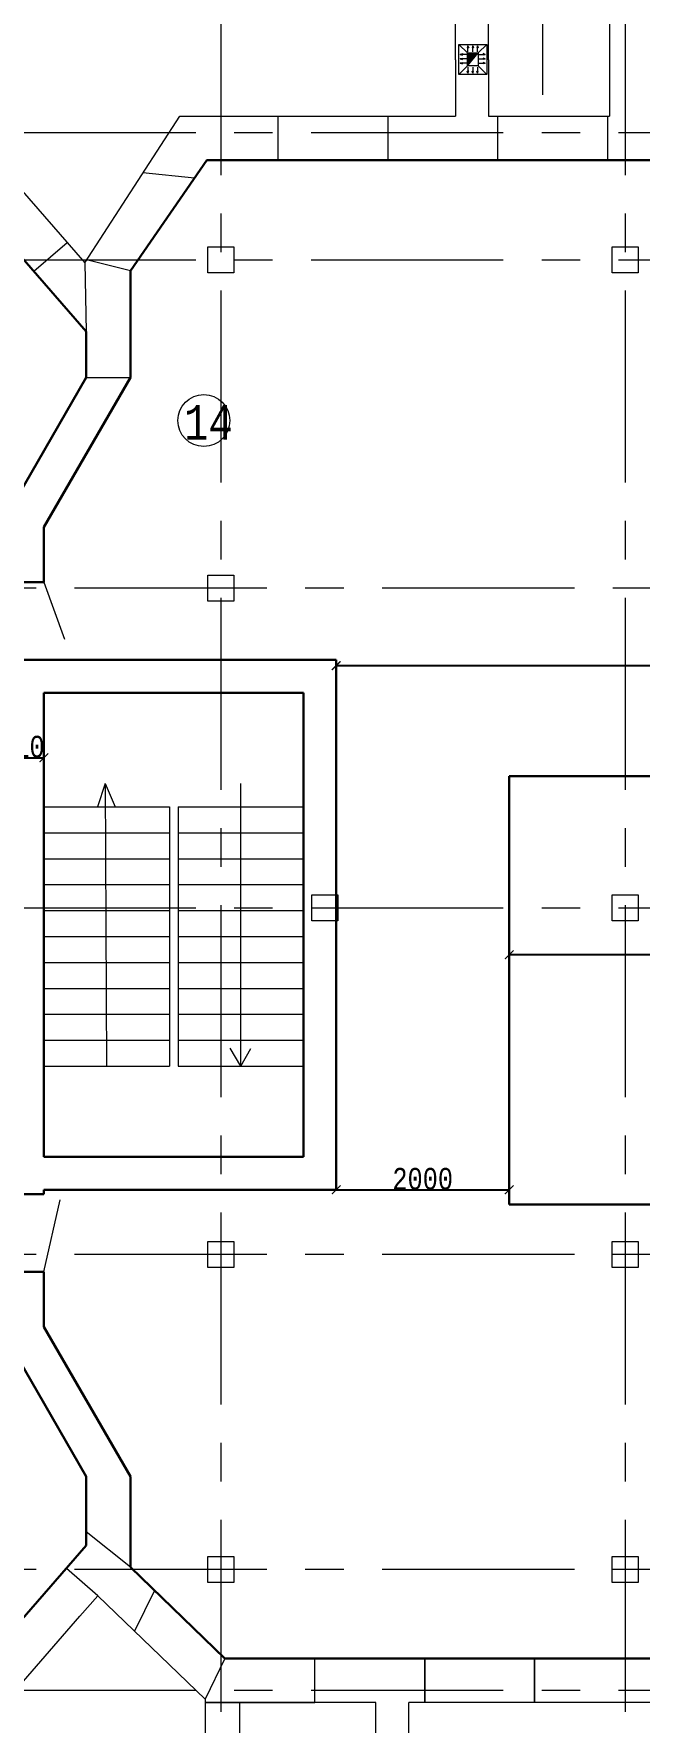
# Model space of a CAD drawing. Header units: millimetres. Extents: x -689206 to 4969298, y -1019800 to 703299.
# Drawn here: x 661689 to 668701, y -635353 to -615805 of the extents above; entities that cross this region are included whole.
import ezdxf

# ---------------------------------------------------------------- set-up
doc = ezdxf.new("R2010")
doc.units = ezdxf.units.MM
doc.linetypes.add('JIS_02_4.0', pattern=[5.5, 4, -1.5])
doc.linetypes.add('осеваяX2', pattern=[101.6, 63.5, -12.7, 12.7, -12.7])
doc.layers.add('кровля', color=211, linetype='Continuous')
doc.layers.add('четотам', color=7, linetype='Continuous')
for name, color, linetype, lineweight in [('несущие', 7, 'Continuous', 30), ('РАЗМЕРЫ', 7, 'Continuous', 9), ('сваи', 7, 'JIS_02_4.0', 30), ('стены', 7, 'Continuous', 20)]:
    doc.layers.add(name, color=color, linetype=linetype, lineweight=lineweight)
doc.styles.add('Аннотативный', font='isocteur.ttf', dxfattribs={"width": 0.7, "height": 250})
doc.dimstyles.new('Аннотативный', dxfattribs={"dimscale": 0, "dimtxt": 250, "dimasz": 100, "dimexe": 1.25, "dimexo": 0.625, "dimtad": 1, "dimdec": 0, "dimtxsty": 'Аннотативный', "dimblk": 'ARCHTICK', "dimcen": 2.5, "dimadec": 0, "dimazin": 0, "dimtfac": 1, "dimtdec": 0, "dimtmove": 0, "dimatfit": 3, "dimfxl": 1, "dimarcsym": 0})

# ---------------------------------------------------------------- blocks, each defined once
blk = doc.blocks.new('_ArchTick')
at = {"color": 0, "linetype": 'ByBlock', "const_width": 0.15}
blk.add_lwpolyline([(-0.5, -0.5), (0.5, 0.5)], dxfattribs=at)
blk = doc.blocks.new('*D4239')
at = {"layer": 'Defpoints', "color": 0, "linetype": 'ByBlock', "lineweight": 9, "transparency": 16777216}
for p in [(665186, -629180), (667186, -629180), (667186, -629180)]:
    blk.add_point(p, dxfattribs=at)
at = {"layer": 'РАЗМЕРЫ', "color": 0, "linetype": 'ByBlock', "lineweight": -2, "transparency": 16777216}
for p, q in [((665186, -629180), (665186, -629179)), ((665186, -629180), (667186, -629180)), ((667186, -629180), (667186, -629179))]:
    blk.add_line(p, q, dxfattribs=at)
at = {"layer": 'РАЗМЕРЫ', "color": 0, "linetype": 'ByBlock', "lineweight": -2, "transparency": 16777216, "xscale": 100, "yscale": 100, "zscale": 100, "rotation": 180}
blk.add_blockref('_ArchTick', (665186, -629180), dxfattribs=at)
at = {"layer": 'РАЗМЕРЫ', "color": 0, "linetype": 'ByBlock', "lineweight": -2, "transparency": 16777216, "xscale": 100, "yscale": 100, "zscale": 100}
blk.add_blockref('_ArchTick', (667186, -629180), dxfattribs=at)
at = {"layer": 'РАЗМЕРЫ', "color": 0, "linetype": 'ByBlock', "lineweight": 5, "transparency": 16777216, "insert": (666186, -629055), "char_height": 250, "attachment_point": 5, "style": 'Аннотативный'}
blk.add_mtext('2000', dxfattribs=at)
blk = doc.blocks.new('*D4240')
at = {"layer": 'Defpoints', "color": 0, "linetype": 'ByBlock', "lineweight": 9, "transparency": 16777216}
for p in [(667186, -624397), (676986, -624397), (667186, -626461)]:
    blk.add_point(p, dxfattribs=at)
at = {"layer": 'РАЗМЕРЫ', "color": 0, "linetype": 'ByBlock', "lineweight": -2, "transparency": 16777216}
for p, q in [((667186, -624397), (667186, -626462)), ((676986, -624397), (676986, -626462)), ((676986, -626461), (667186, -626461))]:
    blk.add_line(p, q, dxfattribs=at)
at = {"layer": 'РАЗМЕРЫ', "color": 0, "linetype": 'ByBlock', "lineweight": -2, "transparency": 16777216, "xscale": 100, "yscale": 100, "zscale": 100, "rotation": 180}
blk.add_blockref('_ArchTick', (667186, -626461), dxfattribs=at)
at = {"layer": 'РАЗМЕРЫ', "color": 0, "linetype": 'ByBlock', "lineweight": -2, "transparency": 16777216, "xscale": 100, "yscale": 100, "zscale": 100}
blk.add_blockref('_ArchTick', (676986, -626461), dxfattribs=at)
at = {"layer": 'РАЗМЕРЫ', "color": 0, "linetype": 'ByBlock', "lineweight": 5, "transparency": 16777216, "insert": (672086, -626335), "char_height": 250, "attachment_point": 5, "style": 'Аннотативный'}
blk.add_mtext('9800', dxfattribs=at)
blk = doc.blocks.new('*D4243')
at = {"layer": 'Defpoints', "color": 0, "linetype": 'ByBlock', "lineweight": 9, "transparency": 16777216}
for p in [(665186, -623100), (681455, -623100), (681455, -623116)]:
    blk.add_point(p, dxfattribs=at)
at = {"layer": 'РАЗМЕРЫ', "color": 0, "linetype": 'ByBlock', "lineweight": -2, "transparency": 16777216}
for p, q in [((665186, -623101), (665186, -623117)), ((665186, -623116), (681455, -623116)), ((681455, -623101), (681455, -623117))]:
    blk.add_line(p, q, dxfattribs=at)
at = {"layer": 'РАЗМЕРЫ', "color": 0, "linetype": 'ByBlock', "lineweight": -2, "transparency": 16777216, "xscale": 100, "yscale": 100, "zscale": 100, "rotation": 180}
blk.add_blockref('_ArchTick', (665186, -623116), dxfattribs=at)
at = {"layer": 'РАЗМЕРЫ', "color": 0, "linetype": 'ByBlock', "lineweight": -2, "transparency": 16777216, "xscale": 100, "yscale": 100, "zscale": 100}
blk.add_blockref('_ArchTick', (681455, -623116), dxfattribs=at)
at = {"layer": 'РАЗМЕРЫ', "color": 0, "linetype": 'ByBlock', "lineweight": 5, "transparency": 16777216, "insert": (673321, -622990), "char_height": 250, "attachment_point": 5, "style": 'Аннотативный'}
blk.add_mtext('16270', dxfattribs=at)
blk = doc.blocks.new('*D4254')
at = {"layer": 'Defpoints', "color": 0, "linetype": 'ByBlock', "lineweight": 9, "ltscale": 35, "transparency": 16777216}
for p in [(661296, -624181), (661806, -624181), (661806, -624181)]:
    blk.add_point(p, dxfattribs=at)
at = {"layer": 'РАЗМЕРЫ', "color": 0, "linetype": 'ByBlock', "lineweight": -2, "ltscale": 35, "transparency": 16777216}
for p, q in [((661296, -624180), (661296, -624179)), ((661296, -624181), (661806, -624181)), ((661806, -624180), (661806, -624179))]:
    blk.add_line(p, q, dxfattribs=at)
at = {"layer": 'РАЗМЕРЫ', "color": 0, "linetype": 'ByBlock', "lineweight": -2, "ltscale": 35, "transparency": 16777216, "xscale": 100, "yscale": 100, "zscale": 100, "rotation": 180}
blk.add_blockref('_ArchTick', (661296, -624181), dxfattribs=at)
at = {"layer": 'РАЗМЕРЫ', "color": 0, "linetype": 'ByBlock', "lineweight": -2, "ltscale": 35, "transparency": 16777216, "xscale": 100, "yscale": 100, "zscale": 100}
blk.add_blockref('_ArchTick', (661806, -624181), dxfattribs=at)
at = {"layer": 'РАЗМЕРЫ', "color": 0, "linetype": 'ByBlock', "lineweight": 5, "ltscale": 35, "transparency": 16777216, "insert": (661551, -624055), "char_height": 250, "attachment_point": 5, "style": 'Аннотативный'}
blk.add_mtext('510', dxfattribs=at)

msp = doc.modelspace()

# ---------------------------------------------------------------- hatches: boundary and pattern name
at = {"layer": 'кровля', "lineweight": 5, "true_color": 0x000000}
h = msp.add_hatch(color=18, dxfattribs=at)
h.dxf.hatch_style = 1
h.paths.add_polyline_path([(666620.5, -616043.1), (666644.2, -616051.2), (666644.2, -616043.1)])
h.paths.add_polyline_path([(666620.5, -616043.1), (666644.2, -616043.1), (666644.2, -616034.9)])
h = msp.add_hatch(color=18, dxfattribs=at)
h.dxf.hatch_style = 1
h.paths.add_polyline_path([(666620.5, -616094.3), (666644.2, -616102.5), (666644.2, -616094.3)])
h.paths.add_polyline_path([(666620.5, -616094.3), (666644.2, -616094.3), (666644.2, -616086.2)])
h = msp.add_hatch(color=18, dxfattribs=at)
h.dxf.hatch_style = 1
h.paths.add_polyline_path([(666709.2, -615967.3), (666717.4, -615967.3), (666709.2, -615943.7)])
h.paths.add_polyline_path([(666701.1, -615967.3), (666709.2, -615967.3), (666709.2, -615943.7)])
h = msp.add_hatch(color=18, dxfattribs=at)
h.dxf.hatch_style = 1
h.paths.add_polyline_path([(666764.5, -615967.3), (666772.6, -615967.3), (666764.5, -615943.7)])
h.paths.add_polyline_path([(666756.4, -615967.3), (666764.5, -615967.3), (666764.5, -615943.7)])
h = msp.add_hatch(color=18, dxfattribs=at)
h.dxf.hatch_style = 1
h.paths.add_polyline_path([(666819.8, -615943.7), (666811.6, -615967.3), (666819.8, -615967.3)])
h.paths.add_polyline_path([(666819.8, -615943.7), (666819.8, -615967.3), (666827.9, -615967.3)])
h = msp.add_hatch(color=18, dxfattribs=at)
h.dxf.hatch_style = 1
h.paths.add_polyline_path([(666884.8, -616043.1), (666884.8, -616051.2), (666908.5, -616043.1)])
h.paths.add_polyline_path([(666884.8, -616034.9), (666884.8, -616043.1), (666908.5, -616043.1)])
h = msp.add_hatch(color=18, dxfattribs=at)
h.dxf.hatch_style = 1
h.paths.add_polyline_path([(666884.8, -616094.3), (666884.8, -616102.5), (666908.5, -616094.3)])
h.paths.add_polyline_path([(666884.8, -616086.2), (666884.8, -616094.3), (666908.5, -616094.3)])
h = msp.add_hatch(color=18, dxfattribs=at)
h.dxf.hatch_style = 1
h.paths.add_polyline_path([(666644.2, -616145.6), (666644.2, -616137.4), (666620.5, -616145.6)])
h.paths.add_polyline_path([(666644.2, -616153.7), (666644.2, -616145.6), (666620.5, -616145.6)])
h = msp.add_hatch(color=18, dxfattribs=at)
h.dxf.hatch_style = 1
h.paths.add_polyline_path([(666709.2, -616261.3), (666717.4, -616237.7), (666709.2, -616237.7)])
h.paths.add_polyline_path([(666709.2, -616261.3), (666709.2, -616237.7), (666701.1, -616237.7)])
h = msp.add_hatch(color=18, dxfattribs=at)
h.dxf.hatch_style = 1
h.paths.add_polyline_path([(666764.5, -616261.3), (666772.6, -616237.7), (666764.5, -616237.7)])
h.paths.add_polyline_path([(666764.5, -616261.3), (666764.5, -616237.7), (666756.4, -616237.7)])
h = msp.add_hatch(color=18, dxfattribs=at)
h.dxf.hatch_style = 1
h.paths.add_polyline_path([(666819.8, -616237.7), (666811.6, -616237.7), (666819.8, -616261.3)])
h.paths.add_polyline_path([(666827.9, -616237.7), (666819.8, -616237.7), (666819.8, -616261.3)])
h = msp.add_hatch(color=18, dxfattribs=at)
h.dxf.hatch_style = 1
h.paths.add_polyline_path([(666908.5, -616145.6), (666884.8, -616137.4), (666884.8, -616145.6)])
h.paths.add_polyline_path([(666908.5, -616145.6), (666884.8, -616145.6), (666884.8, -616153.7)])
at = {"layer": 'РАЗМЕРЫ', "lineweight": 5, "ltscale": 150}
h = msp.add_hatch(color=256, dxfattribs=at)
h.dxf.hatch_style = 1
h.paths.add_polyline_path([(666827, -616027.5), (666702, -616027.5), (666702, -616177.5)])

# ---------------------------------------------------------------- linework, layer by layer
at = {"layer": 'кровля', "color": 18, "lineweight": 5, "true_color": 0x000000}
for p, q in [((666702, -616027.5), (666602, -615927.5)), ((666827, -616027.5), (666927, -615927.5)), ((666620.5, -616043.1), (666644.2, -616034.9)), ((666690.5, -616043.1), (666620.5, -616043.1)), ((666620.5, -616043.1), (666644.2, -616051.2)), ((666620.5, -616094.3), (666644.2, -616086.2)), ((666690.5, -616094.3), (666620.5, -616094.3)), ((666620.5, -616094.3), (666644.2, -616102.5)), ((666644.2, -616034.9), (666644.2, -616043.1)), ((666644.2, -616051.2), (666644.2, -616043.1)), ((666644.2, -616086.2), (666644.2, -616094.3)), ((666644.2, -616102.5), (666644.2, -616094.3)), ((666709.2, -615943.7), (666701.1, -615967.3)), ((666701.1, -615967.3), (666709.2, -615967.3)), ((666709.2, -616013.7), (666709.2, -615943.7)), ((666709.2, -615943.7), (666717.4, -615967.3)), ((666717.4, -615967.3), (666709.2, -615967.3)), ((666764.5, -615943.7), (666756.4, -615967.3)), ((666756.4, -615967.3), (666764.5, -615967.3)), ((666764.5, -616013.7), (666764.5, -615943.7)), ((666764.5, -615943.7), (666772.6, -615967.3)), ((666772.6, -615967.3), (666764.5, -615967.3)), ((666819.8, -615943.7), (666811.6, -615967.3)), ((666811.6, -615967.3), (666819.8, -615967.3)), ((666819.8, -616013.7), (666819.8, -615943.7)), ((666819.8, -615943.7), (666827.9, -615967.3)), ((666827.9, -615967.3), (666819.8, -615967.3)), ((666838.5, -616043.1), (666908.5, -616043.1)), ((666838.5, -616094.3), (666908.5, -616094.3)), ((666908.5, -616043.1), (666884.8, -616034.9)), ((666884.8, -616034.9), (666884.8, -616043.1)), ((666908.5, -616043.1), (666884.8, -616051.2)), ((666884.8, -616051.2), (666884.8, -616043.1)), ((666908.5, -616094.3), (666884.8, -616086.2)), ((666884.8, -616086.2), (666884.8, -616094.3)), ((666908.5, -616094.3), (666884.8, -616102.5)), ((666884.8, -616102.5), (666884.8, -616094.3)), ((666702, -616177.5), (666602, -616277.5)), ((666620.5, -616145.6), (666644.2, -616137.4)), ((666690.5, -616145.6), (666620.5, -616145.6)), ((666620.5, -616145.6), (666644.2, -616153.7)), ((666644.2, -616137.4), (666644.2, -616145.6)), ((666644.2, -616153.7), (666644.2, -616145.6)), ((666709.2, -616261.3), (666701.1, -616237.7)), ((666701.1, -616237.7), (666709.2, -616237.7)), ((666709.2, -616191.3), (666709.2, -616261.3)), ((666709.2, -616261.3), (666717.4, -616237.7)), ((666717.4, -616237.7), (666709.2, -616237.7)), ((666764.5, -616261.3), (666756.4, -616237.7)), ((666756.4, -616237.7), (666764.5, -616237.7)), ((666764.5, -616191.3), (666764.5, -616261.3)), ((666764.5, -616261.3), (666772.6, -616237.7)), ((666772.6, -616237.7), (666764.5, -616237.7)), ((666819.8, -616261.3), (666811.6, -616237.7)), ((666811.6, -616237.7), (666819.8, -616237.7)), ((666819.8, -616191.3), (666819.8, -616261.3)), ((666819.8, -616261.3), (666827.9, -616237.7)), ((666827.9, -616237.7), (666819.8, -616237.7)), ((666827, -616177.5), (666927, -616277.5)), ((666838.5, -616145.6), (666908.5, -616145.6)), ((666908.5, -616145.6), (666884.8, -616137.4)), ((666884.8, -616137.4), (666884.8, -616145.6)), ((666908.5, -616145.6), (666884.8, -616153.7)), ((666884.8, -616153.7), (666884.8, -616145.6))]:
    msp.add_line(p, q, dxfattribs=at)
for points in [[(666602, -615927.5), (666927, -615927.5), (666927, -616277.5), (666602, -616277.5)], [(666702, -616027.5), (666827, -616027.5), (666827, -616177.5), (666702, -616177.5)]]:
    msp.add_lwpolyline(points, close=True, dxfattribs=at)
at = {"layer": 'несущие', "lineweight": 13}
for p, q in [((666565.6, -616108.3), (666565.6, -616757.7)), ((666945.6, -616108.3), (666945.6, -616757.7)), ((663375.8, -616757.8), (666565.6, -616757.7)), ((666945.6, -616757.7), (668345.6, -616757.7))]:
    msp.add_line(p, q, dxfattribs=at)
at = {"layer": 'несущие', "lineweight": 20}
msp.add_line((668345.6, -616108.3), (668345.6, -616757.7), dxfattribs=at)
at = {"layer": 'несущие', "color": 0}
msp.add_line((680574.2, -617267.7), (663688.5, -617267.7), dxfattribs=at)
at = {"layer": 'РАЗМЕРЫ', "linetype": 'осеваяX2', "lineweight": 5, "ltscale": 35}
for p, q in [((663851.7, -604551.3), (663851.7, -654392.6)), ((668525.6, -604551.3), (668525.6, -654392.6)), ((707055.6, -622218.3), (640002.9, -622218.3)), ((707055.6, -629928.3), (640002.9, -629928.3)), ((707055.6, -633573), (640002.9, -633573))]:
    msp.add_line(p, q, dxfattribs=at)
at = {"layer": 'РАЗМЕРЫ', "linetype": 'ByBlock', "lineweight": 5, "ltscale": 35}
for p, q in [((664515.1, -617267.7), (664515.1, -616757.8)), ((665785.1, -617267.7), (665785.1, -616757.8)), ((665785.1, -617267.7), (665785.1, -616757.8)), ((667055.1, -617267.7), (667055.1, -616757.8)), ((667055.1, -617267.7), (667055.1, -616757.8)), ((668325.1, -617267.7), (668325.1, -616757.8)), ((668325.1, -617267.7), (668325.1, -616757.8)), ((663545.7, -617474.5), (662951.1, -617414.2)), ((662277.5, -618454.9), (662295.6, -619251.8)), ((662805.6, -618547), (662300, -618420.3)), ((662295.6, -619783.2), (662805.6, -619783.2))]:
    msp.add_line(p, q, dxfattribs=at)
at = {"layer": 'РАЗМЕРЫ', "linetype": 'ByBlock', "lineweight": 9, "ltscale": 35}
for p, q in [((662075.1, -618222.3), (661690.5, -618557)), ((661805.6, -622150.3), (662045.1, -622810.3)), ((662805.6, -633545.6), (662295.6, -633140.3)), ((662429.4, -633878.1), (662065.7, -633561.3)), ((663083, -633816.7), (662852.2, -634289.6)), ((663899.7, -634602.3), (663668.9, -635075.3)), ((664938.9, -635112.3), (664938.9, -634602.3)), ((664938.9, -634602.3), (666208.9, -634602.3)), ((666208.9, -634602.3), (666208.9, -635112.3)), ((666208.9, -635112.3), (666208.9, -634602.3)), ((667478.9, -634602.3), (667478.9, -635112.3)), ((667478.9, -635112.3), (667478.9, -634602.3)), ((664065.6, -635112.3), (663668.9, -635112.3)), ((663668.9, -635112.3), (664938.9, -635112.3))]:
    msp.add_line(p, q, dxfattribs=at)
at = {"layer": 'РАЗМЕРЫ', "linetype": 'ByBlock', "lineweight": 30}
for p, q in [((661425.6, -622150.3), (661805.6, -622150.3)), ((661295.6, -623050.8), (661805.6, -623050.8)), ((665186.4, -629180.3), (665186.4, -623100.3)), ((661805.6, -628800.3), (661805.6, -623430.8)), ((664806.4, -623430.8), (664806.4, -628800.3)), ((667186.4, -629352.4), (667186.4, -624396.8)), ((676986.5, -624396.8), (667186.4, -624396.8)), ((661805.6, -629230.3), (661805.6, -629180.3)), ((661806.4, -629180.3), (664806.4, -629180.3)), ((664806.4, -629180.3), (665186.4, -629180.3)), ((661805.6, -629230.3), (661425.6, -629230.3)), ((667186.4, -629352.4), (675311.3, -629352.4)), ((661425.6, -630130.3), (661805.6, -630130.3)), ((661805.6, -630765.3), (661805.6, -630130.3)), ((662805.6, -633545.6), (663899.7, -634602.3)), ((663899.7, -634602.3), (671115.3, -634602.3))]:
    msp.add_line(p, q, dxfattribs=at)
at = {"layer": 'РАЗМЕРЫ', "linetype": 'ByBlock', "lineweight": 20}
for p, q in [((661806.4, -624450.3), (661806.4, -627450.3)), ((661806.4, -627450.3), (661806.4, -628800.3)), ((664806.4, -628800.3), (664806.4, -627450.3)), ((661806.4, -628800.3), (664806.4, -628800.3))]:
    msp.add_line(p, q, dxfattribs=at)
at = {"layer": 'РАЗМЕРЫ', "linetype": 'ByBlock', "lineweight": 13}
for p, q in [((662516, -624481.6), (662427.4, -624750.3)), ((662516, -624481.6), (662531.4, -627750.3)), ((662516, -624481.6), (662630.5, -624750.3)), ((664081.4, -627750.3), (664081.4, -624481.6)), ((661806.4, -624750.3), (663256.4, -624750.3)), ((663256.4, -624750.3), (663256.4, -627750.3)), ((663356.4, -624750.3), (664806.4, -624750.3)), ((663356.4, -624750.3), (663356.4, -627750.3)), ((661806.4, -625050.3), (663256.4, -625050.3)), ((663356.4, -625050.3), (664806.4, -625050.3)), ((661806.4, -625350.3), (663256.4, -625350.3)), ((663356.4, -625350.3), (664806.4, -625350.3)), ((661806.4, -625650.3), (663256.4, -625650.3)), ((663356.4, -625650.3), (664806.4, -625650.3)), ((661806.4, -625950.3), (663256.4, -625950.3)), ((663356.4, -625950.3), (664806.4, -625950.3)), ((661806.4, -626250.3), (663256.4, -626250.3)), ((663356.4, -626250.3), (664806.4, -626250.3)), ((661806.4, -626550.3), (663256.4, -626550.3)), ((663356.4, -626550.3), (664806.4, -626550.3)), ((661806.4, -626850.3), (663256.4, -626850.3)), ((663356.4, -626850.3), (664806.4, -626850.3)), ((661806.4, -627150.3), (663256.4, -627150.3)), ((663356.4, -627150.3), (664806.4, -627150.3)), ((661806.4, -627450.3), (663256.4, -627450.3)), ((663356.4, -627450.3), (664806.4, -627450.3)), ((664081.4, -627750.3), (663960.4, -627540.7)), ((664081.4, -627750.3), (664200.3, -627544.5)), ((661806.4, -627750.3), (663256.4, -627750.3)), ((663356.4, -627750.3), (664806.4, -627750.3)), ((662429.4, -633878.1), (663668.9, -635075.3)), ((665645.6, -635112.3), (664065.6, -635112.3)), ((665645.6, -636549.9), (665645.6, -635112.3)), ((671755.6, -635112.3), (666025.6, -635112.3)), ((666025.6, -636169.9), (666025.6, -635112.3))]:
    msp.add_line(p, q, dxfattribs=at)
at = {"layer": 'РАЗМЕРЫ', "linetype": 'ByBlock', "lineweight": 9}
msp.add_line((661805.6, -630130.3), (661992.9, -629296.4), dxfattribs=at)
at = {"layer": 'сваи', "lineweight": 9, "ltscale": 15000}
msp.add_line((667574.5, -616512.5), (667574.5, -614292.5), dxfattribs=at)
at = {"layer": 'сваи', "linetype": 'ByBlock', "lineweight": 30, "ltscale": 35}
for p, q in [((661805.6, -623050.8), (665186.4, -623050.8)), ((665186.4, -623050.8), (665186.4, -623430.8)), ((664806.4, -623430.8), (661805.6, -623430.8))]:
    msp.add_line(p, q, dxfattribs=at)
at = {"layer": 'стены', "lineweight": 13}
for p, q in [((666565.6, -616108.3), (666565.6, -614108.3)), ((666945.6, -616108.3), (666945.6, -614108.3)), ((668345.6, -614108.3), (668345.6, -616108.3)), ((659055.6, -614753.3), (662277.5, -618454.9)), ((662277.5, -618454.9), (663375.8, -616757.8)), ((659055.6, -637751.7), (662222.3, -634115.9)), ((663668.9, -635075.3), (663675.6, -642222.3)), ((664065.6, -635112.3), (664068.8, -638450.1))]:
    msp.add_line(p, q, dxfattribs=at)
at = {"layer": 'стены', "lineweight": 30}
for p, q in [((658545.6, -614943.6), (662295.6, -619251.8)), ((662805.6, -618547), (663688.5, -617267.7)), ((662805.6, -618983.2), (662805.6, -618547)), ((662805.6, -619783.2), (662805.6, -618983.2)), ((662295.6, -619251.8), (662295.6, -619783.2)), ((662295.6, -619783.2), (661498.6, -621163.5)), ((661805.6, -621515.3), (662805.6, -619783.2)), ((661805.6, -621770.3), (661805.6, -621515.3)), ((661805.6, -621770.3), (661805.6, -622150.3)), ((664806.4, -628800.3), (661806.4, -628800.3)), ((661805.6, -630510.3), (661805.6, -630130.3)), ((661805.6, -630510.3), (661805.6, -630765.3)), ((661805.6, -630765.3), (662805.6, -632497.3)), ((662295.6, -632497.3), (661498.6, -631117)), ((662295.6, -633297.3), (662295.6, -632497.3)), ((662805.6, -632497.3), (662805.6, -633297.3)), ((658545.6, -637602.8), (662295.6, -633297.3)), ((662805.6, -633297.3), (662805.6, -633545.6))]:
    msp.add_line(p, q, dxfattribs=at)
at = {"layer": 'стены', "linetype": 'осеваяX2', "lineweight": 5, "ltscale": 35}
for p, q in [((640002.9, -616947.7), (707055.6, -616947.7)), ((640002.9, -618420.3), (707055.6, -618420.3)), ((640002.9, -625920.3), (707055.6, -625920.3)), ((640002.9, -634972.3), (707055.6, -634972.3))]:
    msp.add_line(p, q, dxfattribs=at)
at = {"layer": 'стены'}
for p, q in [((663144.6, -618055.8), (662805.6, -618547)), ((663144.6, -618055.8), (662805.6, -618547)), ((662295.6, -619783.2), (661795.6, -620649.3)), ((662805.6, -619783.2), (662305.6, -620649.3)), ((662295.6, -632497.3), (661795.6, -631631.3)), ((662805.6, -632497.3), (662305.6, -631631.3)), ((662295.6, -633297.3), (662295.6, -632497.3)), ((662295.6, -633297.3), (662295.6, -632497.3)), ((662805.6, -632497.3), (662805.6, -633297.3)), ((662805.6, -632497.3), (662805.6, -633297.3)), ((658545.6, -637602.8), (662295.6, -633297.3)), ((658545.6, -637602.8), (662295.6, -633297.3)), ((662805.6, -633297.3), (662805.6, -633545.6)), ((662805.6, -633297.3), (662805.6, -633545.6))]:
    msp.add_line(p, q, dxfattribs=at)
at = {"layer": 'стены', "lineweight": 20}
msp.add_line((662222.3, -634115.9), (662429.4, -633878.1), dxfattribs=at)
at = {"layer": 'стены'}
for points in [[(663701.7, -618270.3), (664001.7, -618270.3), (664001.7, -618570.3), (663701.7, -618570.3)], [(668375.6, -618270.3), (668675.6, -618270.3), (668675.6, -618570.3), (668375.6, -618570.3)], [(663701.7, -622068.3), (664001.7, -622068.3), (664001.7, -622368.3), (663701.7, -622368.3)], [(664905.6, -625768.3), (665205.6, -625768.3), (665205.6, -626068.3), (664905.6, -626068.3)], [(668375.6, -625768.3), (668675.6, -625768.3), (668675.6, -626068.3), (668375.6, -626068.3)], [(663701.7, -629778.3), (664001.7, -629778.3), (664001.7, -630078.3), (663701.7, -630078.3)], [(668375.6, -629778.3), (668675.6, -629778.3), (668675.6, -630078.3), (668375.6, -630078.3)], [(663701.7, -633423), (664001.7, -633423), (664001.7, -633723), (663701.7, -633723)], [(668375.6, -633423), (668675.6, -633423), (668675.6, -633723), (668375.6, -633723)]]:
    msp.add_lwpolyline(points, close=True, dxfattribs=at)
at = {"layer": 'четотам', "color": 18, "lineweight": 5, "true_color": 0x000000}
msp.add_lwpolyline([(666702, -616177.5), (666702, -616027.5), (666827, -616027.5), (666827, -616177.5), (666702, -616177.5), (666827, -616027.5)], dxfattribs=at)
msp.add_lwpolyline([(666702, -616177.5), (666702, -616027.5), (666827, -616027.5), (666827, -616177.5), (666702, -616177.5), (666827, -616027.5)], dxfattribs=at)
at = {"layer": 'четотам', "lineweight": 13}
msp.add_circle((663655.1, -620280.2), 300, dxfattribs=at)

# ---------------------------------------------------------------- texts
at = {"layer": 'РАЗМЕРЫ', "lineweight": 13, "ltscale": 150, "insert": (663427.1, -620100.3), "char_height": 401.1, "width": 1460, "attachment_point": 1, "style": 'Аннотативный'}
msp.add_mtext('14', dxfattribs=at)

# ---------------------------------------------------------------- dimensions: what is measured, and where the dimension line sits
at = {"layer": 'РАЗМЕРЫ', "linetype": 'ByBlock', "lineweight": 5}
dim = msp.add_linear_dim(base=(681455.3, -623116.1), p1=(665186.4, -623100.3), p2=(681455.3, -623100.3), text='16270', dimstyle='Аннотативный', dxfattribs=at)
dim.commit()
dim.dimension.update_dxf_attribs({"geometry": '*D4243', "text_midpoint": (673320.9, -622990.4)})
at = {"layer": 'РАЗМЕРЫ', "linetype": 'ByBlock', "lineweight": 5, "ltscale": 35}
dim = msp.add_linear_dim(base=(661805.6, -624180.7), p1=(661295.6, -624180.7), p2=(661805.6, -624180.7), dimstyle='Аннотативный', dxfattribs=at)
dim.commit()
dim.dimension.update_dxf_attribs({"geometry": '*D4254', "text_midpoint": (661550.6, -624055)})
at = {"layer": 'РАЗМЕРЫ', "linetype": 'ByBlock', "lineweight": 5}
for base, p1, p2, picture, middle in [((667186.4, -626460.9), (676986.5, -624396.8), (667186.4, -624396.8), '*D4240', (672086.4, -626335.3)), ((667186.4, -629180.3), (665186.4, -629180.3), (667186.4, -629180.3), '*D4239', (666186.4, -629054.7))]:
    dim = msp.add_linear_dim(base=base, p1=p1, p2=p2, dimstyle='Аннотативный', dxfattribs=at)
    dim.commit()
    dim.dimension.update_dxf_attribs({"geometry": picture, "text_midpoint": middle})

doc.saveas('drawing.dxf')
